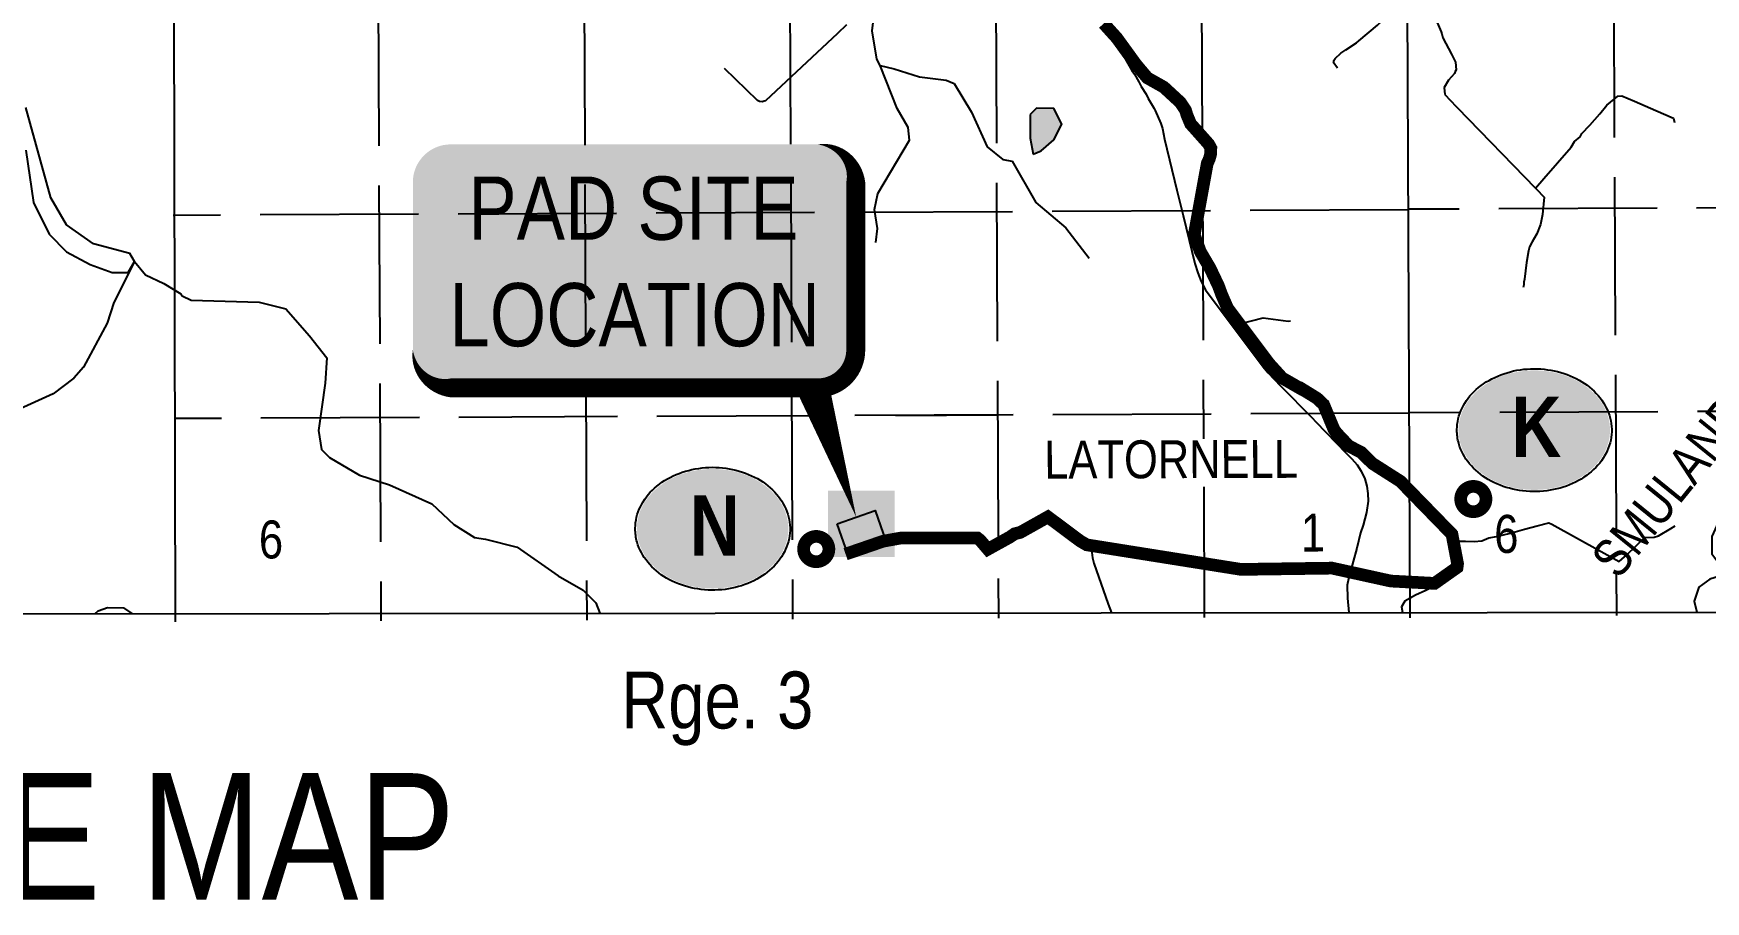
# Model space of a CAD drawing. Extents: x 408473 to 428843, y 6046006 to 6059852.
# Drawn here: x 422887.1 to 423151, y 6050581.1 to 6050718.2 of the extents above; entities that cross this region are included whole.
import ezdxf
from ezdxf.enums import TextEntityAlignment as Align

# ---------------------------------------------------------------- set-up
doc = ezdxf.new("R2010")
doc.units = 0
doc.header["$LTSCALE"] = 5
doc.linetypes.add('foc-UNSURVEYED', pattern=[12.5, 10, -2.5])
for name, color, linetype in [('13', 7, 'Continuous'), ('20', 160, 'Continuous'), ('21', 160, 'Continuous'), ('22', 160, 'Continuous'), ('23', 161, 'Continuous'), ('26', 160, 'Continuous'), ('35', 37, 'Continuous'), ('36', 37, 'Continuous'), ('39', 28, 'Continuous'), ('DETAIL-T', 7, 'Continuous'), ('L-MON', 1, 'Continuous'), ('L-USEC', 7, 'foc-UNSURVEYED'), ('P-PROPOSED', 10, 'Continuous'), ('T-WATER', 160, 'Continuous'), ('T-WATER-H', 133, 'Continuous')]:
    doc.layers.add(name, color=color, linetype=linetype)
doc.layers.add('2', color=7, linetype='Continuous', true_color=0x6e6e6e)
doc.styles.add('60', font='ARIALN.TTF', dxfattribs={"height": 7.5})
doc.styles.add('80', font='ARIALN.TTF', dxfattribs={"height": 10})
doc.styles.add('80CG', font='ARIALN.TTF', dxfattribs={"height": 10})
doc.styles.add('BOLD', font='ARIALNB.TTF')

# ---------------------------------------------------------------- blocks, each defined once
blk = doc.blocks.new('Route_Grid_ut')
at = {"layer": 'L-USEC', "color": 252, "ltscale": 0.5, "true_color": 0x8c8c8c}
for p, q in [((32.59, 194.33), (32.59, 0)), ((65.18, 194.33), (65.18, 0)), ((97.77, 194.33), (97.77, 0)), ((130.36, 194.33), (130.36, 0)), ((162.95, 194.33), (162.95, 0)), ((195.54, 161.74), (0, 161.74)), ((195.54, 129.15), (0, 129.15)), ((195.54, 96.96), (0, 96.96)), ((195.54, 64.37), (0, 64.37)), ((195.54, 32.19), (0, 32.19))]:
    blk.add_line(p, q, dxfattribs=at)
at = {"layer": 'L-USEC', "color": 252, "true_color": 0x8c8c8c, "style": '60'}
blk.add_text('31', height=6, rotation=0, dxfattribs=at).set_placement((13.39, 179.43), align=Align.MIDDLE_CENTER)
for s, p in [('36', (179.07, 179.8)), ('6', (15.25, 12.98)), ('1', (180.19, 13.35))]:
    blk.add_text(s, height=6, rotation=0, dxfattribs=at).set_placement(p, align=Align.MIDDLE)
blk = doc.blocks.new('*U85')
h = blk.add_hatch(color=255)
edge = h.paths.add_edge_path()
edge.add_line((-29, -20), (29, -20))
edge.add_arc((29, -14), 6, 270, 360)
edge.add_line((35, -14), (35, 12.5))
edge.add_arc((29, 12.5), 6, 0, 90)
edge.add_line((29, 18.5), (-29, 18.5))
edge.add_arc((-29, 12.5), 6, 90, 180)
edge.add_line((-35, 12.5), (-35, -14))
edge.add_arc((-29, -14), 6, 180, 270)
at = {"color": 14, "flags": 128}
blk.add_lwpolyline([(-29, -20, 3, 3, 0), (29, -20, 3, 3, 0.414214), (35, -14, 3, 3, 0), (35, 12.5, 3, 0, 0.414214), (29, 18.5, 0, 0, 0), (-29, 18.5, 0, 0, 0.414214), (-35, 12.5, 0, 0, 0), (-35, -14, 0, 3, 0.414214)], format="xyseb", close=True, dxfattribs=at)
at = {"color": 14, "style": '80'}
blk.add_attdef('ENTER_TEXT_001', (-26.85, -4.92), '', height=10, dxfattribs=at)
blk = doc.blocks.new('AA')
at = {"const_width": 4}
blk.add_lwpolyline([(-1, 0, 1), (1, 0, 1)], format="xyb", close=True, dxfattribs=at)
blk.add_circle((0, 0), 2)
blk = doc.blocks.new('Route_Letters')
h = blk.add_hatch(color=255)
h.dxf.hatch_style = 1
edge = h.paths.add_edge_path()
edge.add_ellipse((-0.12, 0.46), major_axis=(-11.97, 0), ratio=0.789318, start_angle=0, end_angle=360)
at = {"color": 5}
blk.add_open_spline([(-12.34, 0.46), (-12.34, -0.25), (-12.24, -0.97), (-11.72, -2.79), (-11.14, -3.88), (-9.56, -5.81), (-8.54, -6.66), (-6.22, -8.02), (-4.9, -8.54), (-2.12, -9.17), (-0.66, -9.3), (2.22, -9.13), (3.64, -8.84), (6.27, -7.89), (7.48, -7.22), (9.54, -5.6), (10.38, -4.64), (11.6, -2.54), (11.97, -1.4), (12.18, 0.91), (12.02, 2.08), (11.2, 4.3), (10.54, 5.35), (8.8, 7.2), (7.72, 7.99), (5.29, 9.24), (3.93, 9.68), (1.11, 10.18), (-0.35, 10.23), (-3.22, 9.91), (-4.61, 9.55), (-7.16, 8.47), (-8.32, 7.75), (-10.24, 6.02), (-11, 5.02), (-12.05, 2.86), (-12.32, 1.7), (-12.34, 0.52), (-12.34, 0.49), (-12.34, 0.46)], degree=3, knots=[0, 0, 0, 0, 0.219529, 0.219529, 0.575727, 0.575727, 0.931924, 0.931924, 1.288121, 1.288121, 1.644318, 1.644318, 2.000515, 2.000515, 2.356712, 2.356712, 2.712909, 2.712909, 3.069107, 3.069107, 3.425304, 3.425304, 3.781501, 3.781501, 4.137698, 4.137698, 4.493895, 4.493895, 4.850092, 4.850092, 5.20629, 5.20629, 5.562487, 5.562487, 5.918684, 5.918684, 6.274881, 6.274881, 6.283185, 6.283185, 6.283185, 6.283185], dxfattribs=at)
at = {"color": 14, "style": 'BOLD'}
blk.add_attdef('A', text='', height=9.5, dxfattribs=at).set_placement((0.22, 0.98), align=Align.MIDDLE)
blk = doc.blocks.new('WPFA')
blk.add_hatch(color=255).paths.add_polyline_path([(1.051, 1.051), (-1.051, 1.051), (-1.051, -1.051), (1.051, -1.051)])
blk = doc.blocks.new('WPFAA')
blk.add_blockref('WPFA', (0, 0))
blk = doc.blocks.new('WPFB')
at = {"color": 1}
blk.add_solid([(-0.851, 0.851), (0.851, 0.851), (-0.851, -0.851), (0.851, -0.851)], dxfattribs=at)
blk = doc.blocks.new('WPFBB')
blk.add_blockref('WPFB', (0, 0))
blk = doc.blocks.new('WPFCC')
for name in ['WPFAA', 'WPFBB']:
    blk.add_blockref(name, (0, 0))
blk = doc.blocks.new('fdhub')
blk.add_blockref('WPFCC', (0, 0))

msp = doc.modelspace()

# ---------------------------------------------------------------- hatches: boundary and pattern name
at = {"layer": 'T-WATER-H'}
h = msp.add_hatch(color=256, dxfattribs=at)
h.dxf.hatch_style = 1
h.paths.add_polyline_path([(423044.44, 6050705.386), (423044.423, 6050701.643), (423044.911, 6050699.144), (423046.161, 6050699.636), (423048.166, 6050701.372), (423049.425, 6050703.861), (423048.188, 6050706.363), (423045.443, 6050706.379)])

# ---------------------------------------------------------------- linework, layer by layer
at = {"color": 14, "flags": 128}
msp.add_lwpolyline([(423016.984, 6050641.812, 0, 4.996, 0), (423010.429, 6050661.473, 0, 0, 0)], format="xyseb", dxfattribs=at)
at = {"layer": '2', "linetype": 'Continuous', "flags": 128}
for points in [[(422909.045, 6050819.281), (422909.468, 6050625.285)], [(423104.413, 6050625.893), (423103.574, 6050819.887)]]:
    msp.add_lwpolyline(points, dxfattribs=at)
at = {"layer": '2', "flags": 128}
msp.add_lwpolyline([(422324.415, 6050626.079), (423299.348, 6050626.932)], dxfattribs=at)
at = {"layer": '20', "linetype": 'Continuous', "flags": 128}
msp.add_lwpolyline([(422885.912, 6050699.737), (422887.123, 6050691.494), (422889.597, 6050686.49), (422892.331, 6050683.731), (422896.066, 6050681.715), (422899.556, 6050680.45), (422902.052, 6050680.438), (422903.058, 6050682.18), (422902.315, 6050683.432), (422896.58, 6050684.958), (422892.35, 6050687.974), (422889.872, 6050692.229), (422885.942, 6050706.475)], dxfattribs=at)
at = {"layer": '22', "linetype": 'Continuous', "flags": 128}
for points in [[(422903.058, 6050682.18), (422904.789, 6050680.097), (422907.71, 6050678.683), (422910.397, 6050677.073), (422910.575, 6050676.776), (422912.008, 6050676.05), (422922.737, 6050675.74), (422926.973, 6050674.718), (422930.694, 6050670.455)], [(422930.694, 6050670.455), (422933.421, 6050666.946), (422933.15, 6050662.955)], [(422933.149, 6050662.944), (422932.113, 6050655.474), (422932.597, 6050652.477), (422933.838, 6050651.222), (422938.564, 6050648.451), (422943.297, 6050646.927), (422950.018, 6050643.894), (422953.494, 6050640.63), (422956.727, 6050638.615), (422958.472, 6050638.355), (422963.456, 6050637.078), (422969.919, 6050632.548), (422973.9, 6050630.279), (422975.885, 6050628.27), (422976.522, 6050626.652)], [(422933.15, 6050662.955), (422933.149, 6050662.944)]]:
    msp.add_lwpolyline(points, dxfattribs=at)
at = {"layer": '23', "linetype": 'Continuous', "flags": 128}
for points in [[(422903.058, 6050682.18), (422899.784, 6050675.706), (422898.771, 6050672.466), (422894.995, 6050665.496), (422893.489, 6050663.756), (422890.233, 6050661.276), (422878.726, 6050656.09), (422875.217, 6050653.111), (422871.955, 6050649.383), (422869.167, 6050640.16), (422867.66, 6050638.17), (422865.657, 6050636.931), (422857.66, 6050634.973), (422854.906, 6050633.238), (422849.89, 6050628.269)], [(422896.855, 6050626.583), (422897.317, 6050627.041), (422898.818, 6050627.532), (422901.314, 6050627.52), (422902.662, 6050626.588)]]:
    msp.add_lwpolyline(points, dxfattribs=at)
at = {"layer": '26', "linetype": 'Continuous', "flags": 128}
for points in [[(423044.44, 6050705.386), (423044.423, 6050701.643), (423044.911, 6050699.144)], [(423044.911, 6050699.144), (423046.161, 6050699.636), (423048.166, 6050701.372), (423049.425, 6050703.861), (423048.188, 6050706.363), (423045.443, 6050706.379), (423044.44, 6050705.386)]]:
    msp.add_lwpolyline(points, dxfattribs=at)
at = {"layer": '35', "linetype": 'Continuous', "flags": 128}
for points in [[(423092.352, 6050713.65), (423092.372, 6050713.939), (423092.577, 6050714.223), (423093.49, 6050715.07), (423094.265, 6050715.626), (423095.932, 6050716.692), (423096.329, 6050716.999), (423099.27, 6050719.488), (423099.543, 6050719.744), (423103.909, 6050723.419), (423104.189, 6050724.087)], [(423106.636, 6050725.503), (423106.998, 6050723.658), (423107.326, 6050722.752), (423108.686, 6050719.898), (423109.289, 6050718.437), (423109.419, 6050718.124), (423109.556, 6050717.474), (423110.968, 6050714.909), (423111.596, 6050713.655), (423111.654, 6050712.442), (423111.543, 6050712.171), (423111.421, 6050711.875), (423110.446, 6050710.823), (423109.797, 6050709.648), (423109.867, 6050708.567)], [(423056.291, 6050719.248), (423058.134, 6050717.163), (423058.992, 6050715.954), (423059.369, 6050715.291), (423060.69, 6050713.544), (423061.159, 6050712.992), (423061.821, 6050712.09), (423062.011, 6050711.832), (423062.469, 6050711.315), (423062.597, 6050711.195), (423062.958, 6050710.857), (423065.56, 6050709.392), (423068.178, 6050706.972), (423068.54, 6050706.498), (423068.659, 6050706.341), (423068.666, 6050706.332), (423068.669, 6050706.327), (423068.979, 6050705.775), (423069.203, 6050705.006), (423069.786, 6050703.61), (423072.618, 6050700.427), (423072.977, 6050699.779), (423072.973, 6050699.635), (423072.948, 6050698.86), (423072.737, 6050698.071), (423072.416, 6050697.384), (423070.833, 6050688.643), (423070.486, 6050686.726), (423070.401, 6050686.432), (423070.359, 6050686.096), (423070.705, 6050684.832), (423071.33, 6050683.42), (423072.837, 6050680.861), (423073.483, 6050679.454), (423074.152, 6050678.099), (423074.689, 6050676.655), (423075.619, 6050674.517), (423076.446, 6050673.341), (423077.301, 6050672.277)], [(423092.286, 6050713.684), (423092.959, 6050712.763)], [(423109.867, 6050708.567), (423111.699, 6050706.674), (423111.85, 6050706.517), (423124.209, 6050693.743)], [(423125.593, 6050692.313), (423125.284, 6050689.587), (423124.965, 6050688.01), (423124.403, 6050686.533), (423123.699, 6050685.295), (423123.265, 6050684.485), (423123.075, 6050683.862), (423122.786, 6050681.999), (423122.46, 6050679.41), (423122.381, 6050678.896), (423122.344, 6050678.517), (423122.234, 6050678.077)], [(423124.209, 6050693.743), (423124.304, 6050693.646), (423125.593, 6050692.313)], [(423077.301, 6050672.277), (423077.326, 6050672.245), (423082.139, 6050665.811), (423082.261, 6050665.607), (423082.762, 6050665.105), (423083.717, 6050663.993), (423084.233, 6050663.505), (423086.932, 6050662.108), (423088.203, 6050661.355), (423090.583, 6050659.712), (423090.981, 6050659.121), (423091.195, 6050658.596), (423092.749, 6050654.787), (423093.634, 6050653.668), (423094.14, 6050653.178), (423094.725, 6050652.763), (423095.32, 6050652.413), (423096.039, 6050652.154), (423096.674, 6050651.781), (423097.182, 6050651.296), (423097.696, 6050650.715), (423097.961, 6050650.474), (423101.117, 6050648.333), (423102.446, 6050647.494), (423103.399, 6050646.717), (423105.139, 6050644.945), (423106.136, 6050644.042), (423107.794, 6050642.24), (423110.831, 6050639.252), (423111.169, 6050638.92)], [(423111.169, 6050638.92), (423111.451, 6050637.143), (423111.985, 6050634.458), (423111.411, 6050633.134), (423110.378, 6050632.56), (423109.173, 6050631.613), (423108.252, 6050630.958), (423108.194, 6050630.927)], [(423111.169, 6050638.92), (423112.117, 6050638.004)], [(423112.117, 6050638.004), (423113.158, 6050638.026), (423114.546, 6050637.968), (423115.718, 6050638.085), (423116.837, 6050638.547), (423118.06, 6050638.756), (423120.233, 6050639.287), (423122.465, 6050639.896), (423124.438, 6050640.423), (423126.287, 6050640.925), (423126.774, 6050640.728), (423134.588, 6050636.386), (423137.415, 6050634.815), (423138.657, 6050635.909), (423141.452, 6050638.582), (423142.956, 6050638.662), (423143.599, 6050638.872), (423145.546, 6050640.022), (423146.229, 6050640.469)], [(423108.194, 6050630.927), (423104.644, 6050631.55), (423103.19, 6050631.577), (423101.444, 6050631.665), (423098.608, 6050632.158), (423095.704, 6050632.664), (423094.848, 6050632.916), (423093.582, 6050633.265), (423092.448, 6050633.456), (423090.098, 6050633.455), (423088.073, 6050633.371), (423077.263, 6050633.418), (423069.436, 6050634.681), (423065.88, 6050635.161), (423062.237, 6050635.696), (423057.551, 6050636.402), (423054.989, 6050636.811), (423054.318, 6050636.826), (423054.184, 6050636.235), (423054.264, 6050635.401), (423054.472, 6050634.539), (423056.74, 6050628.053), (423057.286, 6050626.722)], [(423108.194, 6050630.927), (423106.892, 6050630.238), (423105.279, 6050629.503), (423103.589, 6050628.538), (423103.06, 6050627.648), (423103.232, 6050626.762)]]:
    msp.add_lwpolyline(points, dxfattribs=at)
at = {"layer": '36', "linetype": 'Continuous', "flags": 128}
for points in [[(423015.447, 6050719.526), (423014.01, 6050718.183), (423002.653, 6050707.57), (423002.438, 6050707.502), (423002.149, 6050707.41), (423001.726, 6050707.443), (423001.425, 6050707.624), (422996.214, 6050712.65)], [(423124.209, 6050693.743), (423125.541, 6050695.31), (423129.834, 6050700.232), (423130.353, 6050701.106), (423131.225, 6050701.84), (423131.51, 6050702.388), (423132.79, 6050703.707), (423134.359, 6050705.512), (423135.448, 6050706.884), (423137.194, 6050708.291), (423137.851, 6050708.324), (423139.836, 6050707.517), (423143.204, 6050706.029), (423145.963, 6050704.791), (423146.122, 6050704.141)], [(423077.301, 6050672.277), (423081.24, 6050673.31), (423085.157, 6050672.733), (423085.536, 6050672.786)]]:
    msp.add_lwpolyline(points, dxfattribs=at)
at = {"layer": '39', "linetype": 'Continuous', "flags": 128}
msp.add_lwpolyline([(423056.415, 6050718.462), (423056.899, 6050717.929), (423057.818, 6050716.797), (423058.135, 6050716.315), (423059.026, 6050714.919), (423060.482, 6050712.338), (423060.897, 6050711.763), (423061.591, 6050710.528), (423061.967, 6050709.834), (423062.73, 6050708.616), (423063.067, 6050707.913), (423063.988, 6050706.323), (423064.167, 6050706.001), (423065.09, 6050703.944), (423065.319, 6050703.182), (423065.631, 6050701.479), (423067.6, 6050693.431), (423068.581, 6050689.441), (423070.421, 6050681.885), (423070.89, 6050680.369), (423071.456, 6050678.998), (423072.14, 6050677.728), (423074.288, 6050674.82), (423081.433, 6050665.276), (423081.997, 6050664.591), (423083.965, 6050662.539), (423088.957, 6050657.48), (423089.541, 6050656.872), (423094.297, 6050651.914), (423095.187, 6050651.028), (423096.028, 6050650.073), (423096.682, 6050649.067), (423097.248, 6050647.891), (423097.598, 6050646.722), (423097.75, 6050645.536), (423097.775, 6050644.34), (423097.517, 6050642.533), (423097.003, 6050640.555), (423096.595, 6050639.315), (423096.004, 6050636.905), (423094.86, 6050632.703), (423094.685, 6050632.092), (423094.483, 6050631.056), (423094.521, 6050629.038), (423094.753, 6050626.754)], dxfattribs=at)
at = {"layer": 'L-USEC', "color": 252, "ltscale": 0.5, "true_color": 0x8c8c8c, "flags": 128}
for points in [[(422941.113, 6050819.177), (422941.96, 6050625.427)], [(422973.605, 6050819.319), (422974.452, 6050625.569)], [(423006.097, 6050819.461), (423006.944, 6050625.711)], [(423038.59, 6050819.603), (423039.436, 6050625.853)], [(423071.082, 6050819.745), (423071.805, 6050654.192)], [(423104.14, 6050690.319), (422909.187, 6050689.467)], [(423104.281, 6050658.228), (422909.327, 6050657.376)], [(423071.839, 6050646.618), (423071.929, 6050625.995)]]:
    msp.add_lwpolyline(points, dxfattribs=at)
at = {"layer": 'L-USEC', "flags": 128}
msp.add_lwpolyline([(423023.216, 6050657.874), (423039.296, 6050657.944)], dxfattribs=at)
at = {"layer": 'P-PROPOSED', "color": 90, "const_width": 1.999, "flags": 128}
for points in [[(423087.602, 6050661.841), (423084.224, 6050663.782), (423082.127, 6050666.089), (423077.311, 6050672.529), (423075.602, 6050674.802), (423074.671, 6050676.942), (423074.134, 6050678.388), (423072.818, 6050681.152), (423071.31, 6050683.713), (423070.337, 6050686.392), (423072.396, 6050697.689), (423072.718, 6050698.377), (423072.929, 6050699.166), (423072.958, 6050700.086), (423072.599, 6050700.734), (423069.764, 6050703.921), (423069.181, 6050705.318), (423068.957, 6050706.087), (423068.155, 6050707.285), (423065.535, 6050709.707), (423062.931, 6050711.173), (423061.13, 6050713.31), (423058.102, 6050717.485), (423056.054, 6050719.753)], [(423015.309, 6050635.976), (423021.232, 6050638.017), (423023.961, 6050638.507), (423036.112, 6050638.52), (423036.512, 6050638.215), (423037.769, 6050636.747), (423041.206, 6050638.654), (423041.273, 6050638.689), (423041.987, 6050639.19), (423042.902, 6050639.418), (423047.24, 6050641.853), (423052.319, 6050638.061), (423053.379, 6050637.442), (423077.723, 6050633.565), (423092.092, 6050633.767), (423101.369, 6050631.726), (423108.269, 6050631.358), (423111.824, 6050633.87), (423111.901, 6050634.466), (423111.013, 6050639.12), (423102.882, 6050647.473), (423098.486, 6050650.277), (423096.675, 6050652.048), (423094.723, 6050653.058), (423092.831, 6050655.063), (423092.396, 6050655.645), (423090.763, 6050659.587), (423089.716, 6050660.578), (423086.786, 6050662.389)]]:
    msp.add_lwpolyline(points, dxfattribs=at)
at = {"layer": 'P-PROPOSED', "flags": 128}
msp.add_lwpolyline([(423013.984, 6050640.769), (423019.985, 6050642.856), (423021.662, 6050638.032), (423021.424, 6050637.985), (423019.056, 6050637.165), (423015.648, 6050635.981)], close=True, dxfattribs=at)
at = {"layer": 'T-WATER', "linetype": 'Continuous', "flags": 128}
for points in [[(423020.742, 6050713.105), (423020.248, 6050714.106), (423019.523, 6050718.601), (423020.044, 6050722.84), (423021.312, 6050726.825)], [(423020.096, 6050685.161), (423020.357, 6050687.405), (423019.874, 6050690.402), (423020.386, 6050692.895), (423025.42, 6050701.35), (423025.181, 6050703.347), (423023.451, 6050706.352), (423020.742, 6050713.105)], [(423020.742, 6050713.105), (423022.984, 6050712.593), (423026.97, 6050711.322), (423031.208, 6050710.798), (423032.453, 6050710.292), (423035.173, 6050705.784), (423037.639, 6050700.28), (423040.123, 6050698.27), (423041.619, 6050698.011)], [(423041.619, 6050698.011), (423045.326, 6050691.502), (423050.045, 6050687.481), (423053.761, 6050682.718)], [(423158.233, 6050677.889), (423164.212, 6050676.858), (423167.684, 6050673.595), (423168.66, 6050669.847), (423169.402, 6050668.845), (423169.639, 6050666.598), (423168.884, 6050665.354), (423167.88, 6050664.361), (423168.853, 6050660.113), (423166.839, 6050656.63), (423163.071, 6050651.909), (423155.298, 6050644.215), (423153.036, 6050640.983), (423152.025, 6050638.742), (423152.01, 6050635.997), (423153, 6050634.743), (423153.237, 6050632.496), (423151.738, 6050632.005), (423149.985, 6050630.767), (423149.225, 6050628.525), (423149.673, 6050626.802)]]:
    msp.add_lwpolyline(points, dxfattribs=at)

# ---------------------------------------------------------------- block references
ref = msp.add_blockref('*U85', (422981.957, 6050682.197), dxfattribs=dict(xscale=0.9987164294928588, yscale=0.9987164294928588, zscale=0.9987164294928588))
ref.add_attrib('ENTER_TEXT_001', 'PAD SITE', (422955.759, 6050685.611), dxfattribs={"color": 14, "height": 9.9872, "style": '80'})
ref.add_attrib('ENTER_TEXT_002', 'LOCATION', (422952.782, 6050668.789), dxfattribs={"color": 14, "height": 9.9872, "style": '80'})
at = {"xscale": 0.9995596, "yscale": 0.9995596, "zscale": 0.9995596}
for p, values in [((423124.128, 6050655.091), {'A': 'K'}), ((422994.437, 6050639.525), {'A': 'N'})]:
    msp.add_blockref('Route_Letters', p, dxfattribs=at).add_auto_attribs(values)
for p in [(423114.388, 6050644.671), (423010.674, 6050636.775)]:
    msp.add_blockref('AA', p, dxfattribs=at)
at = {"layer": 'L-MON', "xscale": 4.997797999999986, "yscale": 4.997797999999986, "zscale": 4.997797999999986}
msp.add_blockref('fdhub', (423017.779, 6050640.769), dxfattribs=at)
at = {"layer": 'L-USEC', "color": 4, "xscale": 0.9987164294928557, "yscale": 0.9987164294928557, "zscale": 0.9987164294928557, "rotation": 0.2504517229557068}
msp.add_blockref('Route_Grid_ut', (423104.421, 6050626.137), dxfattribs=at)

# ---------------------------------------------------------------- texts
at = {"insert": (422979.89, 6050617.437), "char_height": 8.9884, "width": 57.35044, "attachment_point": 1, "style": '80'}
msp.add_mtext('Rge. 3', dxfattribs=at)
at = {"layer": '13', "linetype": 'Continuous', "style": '80'}
msp.add_text('LATORNELL', height=5.9923, rotation=0.18619, dxfattribs=at).set_placement((423066.685, 6050650.962), align=Align.MIDDLE)
at = {"layer": '21', "linetype": 'Continuous', "style": '80'}
msp.add_text('SMULAND', height=5.9923, rotation=51.00595, dxfattribs=at).set_placement((423134.959, 6050633.7), align=Align.MIDDLE_LEFT)
at = {"layer": 'DETAIL-T', "color": 3, "insert": (422668.43, 6050601.394), "char_height": 19.99121, "width": 332.9124, "attachment_point": 1, "style": '80CG'}
msp.add_mtext('\\pi48.636;ACCESS ROUTE MAP', dxfattribs=at)
at = {"layer": 'L-USEC', "color": 252, "true_color": 0x8c8c8c, "style": '80'}
for s, p in [('1', (423089.063, 6050639.384)), ('6', (422924.615, 6050638.295))]:
    msp.add_text(s, height=5.992, rotation=0.2504, dxfattribs=at).set_placement(p, align=Align.MIDDLE)

doc.saveas('drawing.dxf')
